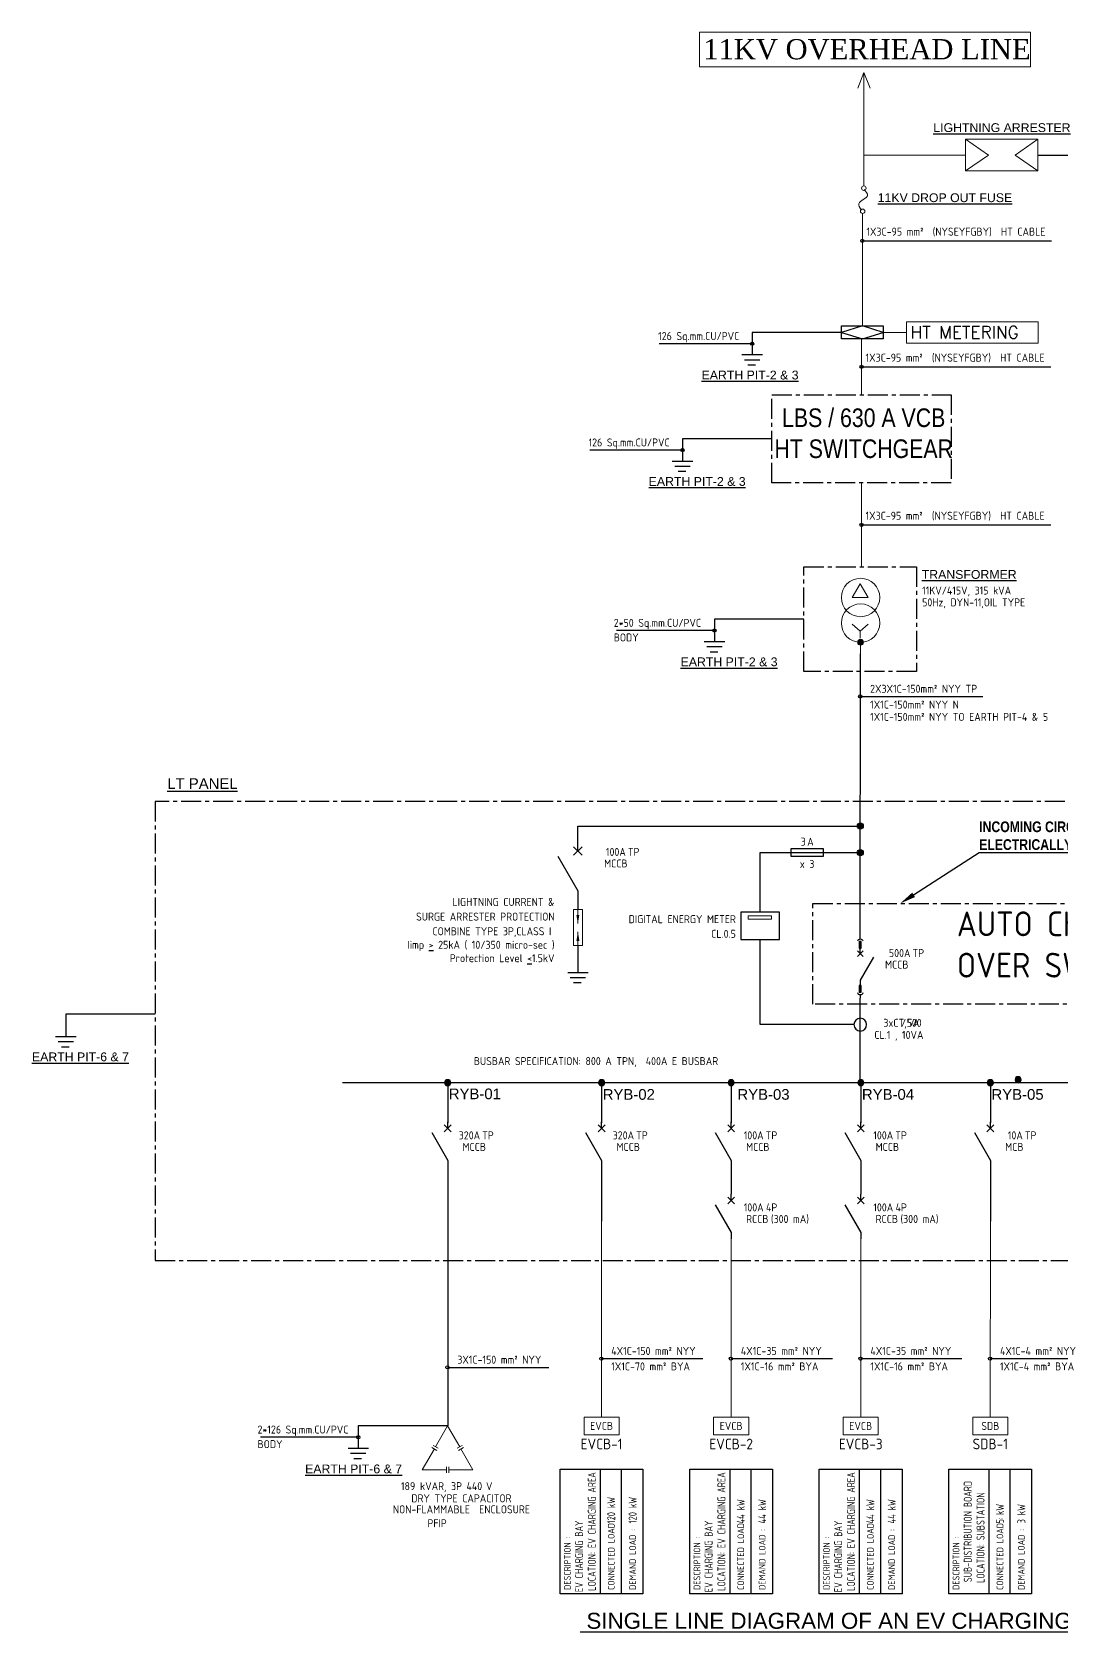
# Model space of a CAD drawing. Header units: inches. Extents: x 121309 to 122980, y -68962 to -67462.
# Drawn here: x 121309 to 122274, y -68962 to -67462 of the extents above; entities that cross this region are included whole.
import ezdxf
from ezdxf import colors
from ezdxf.entities.mleader import LeaderData, LeaderLine
from ezdxf.enums import TextEntityAlignment as Align
from ezdxf.math import Vec2, Vec3

# ---------------------------------------------------------------- set-up
doc = ezdxf.new("R2010")
doc.units = ezdxf.units.IN
doc.header["$MEASUREMENT"] = 0
for name, pattern in [('CENTER', [2, 1.25, -0.25, 0.25, -0.25]), ('DASHED', [0.75, 0.5, -0.25]), ('Hidden', [7.143750000000001, 4.7625, -2.38125])]:
    doc.linetypes.add(name, pattern=pattern)
doc.layers.get('0').update_dxf_attribs({"color": 8, "lineweight": 18})
for name, color, linetype in [('BUSBAR', 5, 'Continuous'), ('Control Device', 2, 'Continuous'), ('Control Line', 1, 'Continuous'), ('E0803_Text Equipment3-2.5_02_CO', 2, 'Continuous'), ('E0804_Text  Equipment4-2.5_03_CO', 3, 'Continuous'), ('E094_Equipment4_03_BB', 3, 'Continuous'), ('E1004_Wire4_02_BB', 2, 'Continuous'), ('GF-WIRING (IDC)', 6, 'CENTER'), ('ME-Text', 3, 'Continuous'), ('ME0803_Text Equipment3-2.5_02_CO', 2, 'Continuous'), ('ME0804_Text  Equipment4-2.5_03_CO', 3, 'Continuous'), ('ME0804_Text Equipment4-2.5_03_CO', 3, 'Continuous'), ('ME0901_Equipment1_07_CO', 7, 'Continuous'), ('ME0903_Equipment3_02_CO', 2, 'Continuous'), ('ME094_Equipment4_03_BB', 3, 'Continuous'), ('ME1001_Piping1_01_BB', 1, 'Continuous'), ('ME1004_Piping4_02_BB', 2, 'Continuous'), ('Power Device', 3, 'Continuous'), ('TEXT', 5, 'Continuous'), ('Text Change', 3, 'Continuous'), ('Text Fix', 2, 'Continuous')]:
    doc.layers.add(name, color=color, linetype=linetype)
doc.layers.add('eM_Elec_Substation Accessories', color=16, linetype='Continuous', lineweight=13)
doc.layers.add('Mortar', color=252, linetype='Continuous', lineweight=18)
doc.styles.add('Arial', font='arial.ttf', dxfattribs={"height": 10})
doc.styles.add('CDW General', font='isocp.shx', dxfattribs={"height": 2})
doc.styles.add('DESIGN', font='romantic.ttf')
doc.styles.add('E0', font='master.shx')
doc.styles.add('E2-5', font='isocp.shx', dxfattribs={"height": 2.5})
doc.styles.add('RomanS', font='romans.shx')
doc.styles.get("Standard").update_dxf_attribs({"font": 'arial.ttf'})
doc.styles.add('TR', font='swisscb.ttf')
doc.dimstyles.new('Wiring', dxfattribs={"dimtxt": 2.5, "dimasz": 2.5, "dimexe": 2.5, "dimexo": 1.25, "dimgap": 0.9, "dimtad": 0, "dimtih": 1, "dimtoh": 1, "dimdec": 0, "dimzin": 0, "dimdsep": 46, "dimtxsty": 'E0', "dimcen": 2.5, "dimclrd": 11, "dimclre": 11, "dimclrt": 11, "dimadec": 0, "dimazin": 0, "dimtfac": 1, "dimtdec": 0, "dimtofl": 0, "dimtmove": 0, "dimatfit": 3, "dimldrblk": 'DOTBLANK', "dimfxl": 1, "dimtolj": 1, "dimtzin": 0, "dimlwd": 25, "dimlwe": 25, "dimarcsym": 0})

# ---------------------------------------------------------------- blocks, each defined once
blk = doc.blocks.new('PW01')
for p, q in [((0, -2), (0, 0)), ((5.000000000000028, -3.339745962155604), (0, -12)), ((0, -12), (0, -14))]:
    blk.add_line(p, q)
at = {"color": 11}
for p, q in [((1.060660171779801, -3.06066017177983), (-1.06066017177983, -0.9393398282201701)), ((-1.060660171779801, -3.06066017177983), (1.06066017177983, -0.9393398282201701))]:
    blk.add_line(p, q, dxfattribs=at)
blk = doc.blocks.new('ct00')
blk.add_hatch(color=256).paths.add_polyline_path([(0.7499999999999999, -2.775557561562891e-17, 1), (-0.75, 0, 1)])
blk.add_circle((0, 0), 0.75)
blk = doc.blocks.new('CT12')
for p, q in [((-4, 0), (4, 0)), ((-3, -2), (3, -2)), ((-1.322715138842568, -4), (1.677284861157432, -4))]:
    blk.add_line(p, q)
blk = doc.blocks.new('ct05')
at = {"color": 11}
blk.add_line((2, -2), (2.5, -2), dxfattribs=at)
blk.add_circle((0, -2), 2)
blk = doc.blocks.new('PW00')
for points in [[(-0.375, 0), (0.375, 0), (0.375, 2.5), (-0.375, 2.5)], [(-0.375, -16.5), (0.375, -16.5), (0.375, -14), (-0.375, -14)]]:
    blk.add_hatch(color=256).paths.add_polyline_path(points)
at = {"color": 11}
for p, q in [((0, 3.5), (0, 4.708253317507285)), ((0, -17.5), (0, -18.70825331750729))]:
    blk.add_line(p, q, dxfattribs=at)
for points in [[(-0.375, 2.5), (0.375, 2.5), (0.375, 0), (-0.375, 0)], [(-0.375, -14), (0.375, -14), (0.375, -16.5), (-0.375, -16.5)]]:
    blk.add_lwpolyline(points, close=True)
for centre, start, end in [((0, 2.526603900585826), 12.60721606546696, 167.392783934533), ((0, -16.52660390058583), 192.607216065467, 347.392783934533)]:
    blk.add_arc(centre, 0.9733960994141739, start, end, dxfattribs=at)
blk = doc.blocks.new('AIR')
at = {"layer": 'E094_Equipment4_03_BB', "ltscale": 2, "xscale": 100, "yscale": 100, "zscale": 100}
blk.add_blockref('PW01', (0, 1873.241752947499), dxfattribs=at)
at = {"layer": 'Power Device', "ltscale": 2, "xscale": -100, "yscale": 100, "zscale": 100}
blk.add_blockref('PW00', (0, 1870.825331750726), dxfattribs=at)
blk = doc.blocks.new('CT01')
at = {"color": 11}
blk.add_line((0, 0), (12, 0), dxfattribs=at)
blk.add_lwpolyline([(1, 1.25), (11, 1.25), (11, -1.25), (1, -1.25)], close=True)
blk = doc.blocks.new('_DotBlank')
at = {"color": 0, "linetype": 'ByBlock', "lineweight": -2}
blk.add_line((-0.5, 0), (-1, 0), dxfattribs=at)
blk.add_circle((0, 0), 0.5, dxfattribs=at)
blk = doc.blocks.new('CAP')
at = {"color": 3}
for p, q in [((0, 0), (-942.7171994220116, -1632.834086568021)), ((0, 0), (942.7171994220116, -1632.834086568055)), ((-1038.986880160286, -1799.578064835017), (-1981.704079582356, -3432.412151403143)), ((1038.986880160228, -1799.57806483505), (1981.704079582356, -3432.412151403143)), ((-96.26968073815806, -3432.412151403143), (-1981.704079582356, -3432.412151403143)), ((1981.704079582356, -3432.412151403143), (96.26968073821627, -3432.412151403143))]:
    blk.add_line(p, q, dxfattribs=at)
at = {"color": 7}
for p, q in [((-838.7711869918858, -1915.172649181797), (-1239.202573328686, -1683.983480488299)), ((-742.5015062536695, -1748.428670914785), (-1142.93289259047, -1517.239502221288)), ((742.5015062536695, -1748.428670914785), (1142.93289259047, -1517.239502221288)), ((838.7711869918858, -1915.172649181797), (1239.202573328686, -1683.983480488299)), ((-96.26968073821627, -3663.60132009667), (-96.26968073821627, -3201.222982709616)), ((96.26968073821627, -3663.60132009667), (96.26968073821627, -3201.222982709616))]:
    blk.add_line(p, q, dxfattribs=at)

msp = doc.modelspace()

# ---------------------------------------------------------------- hatches: boundary and pattern name
h = msp.add_hatch(color=1)
edge = h.paths.add_edge_path()
edge.add_arc((122086.3258224683, -68034.22284139336), 2.70152600995516, 0, 360)

# ---------------------------------------------------------------- linework, layer by layer
at = {"color": 3}
for p, q in [((122089.4232384061, -67500.2185666424), (122083.764959491, -67514.93242291658)), ((122089.4232384061, -67500.2185666424), (122095.3364197891, -67514.93242291658)), ((122089.4232384061, -67606.44098720394), (122089.4232384061, -67500.2185666424)), ((122087.2499277104, -67884.80984208266), (122087.2499277104, -67963.58320213773)), ((121817.0010696187, -68284.76544315415), (121817.0010696187, -68318.51544315415)), ((121825.4385696187, -68284.76544315415), (121817.0010696187, -68284.76544315415)), ((121825.4385696187, -68318.51544315415), (121825.4385696187, -68284.76544315415)), ((121817.0010696187, -68318.51544315415), (121825.4385696187, -68318.51544315415))]:
    msp.add_line(p, q, dxfattribs=at)
at = {"color": 7}
for p, q in [((122078.5648175037, -68017.32699643627), (122086.0387028956, -68023.79957105072)), ((122093.5125882876, -68017.32699643627), (122086.0387028956, -68023.79957105072)), ((122086.0387028956, -68023.79957105072), (122086.0387028956, -68030.27214566515))]:
    msp.add_line(p, q, dxfattribs=at)
at = {"color": 1}
for p, q in [((121821.2198196187, -68284.76544315415), (121821.2198196187, -68297.8625315114)), ((121821.2198196187, -68321.89044315415), (121821.2198196187, -68305.66939320075))]:
    msp.add_line(p, q, dxfattribs=at)
msp.add_line((121830.219819618, -68343.93153309732), (121812.2198196193, -68343.93153309732))
at = {"color": 3}
for points in [[(122088.0283645649, -67632.29630958303), (122088.0283643868, -67737.64562510327)], [(122087.2499277104, -67749.86139119105), (122087.2499277104, -67802.17154754164)], [(122086.3258224683, -68044.9765898024), (122086.3258224683, -68034.22284139336)], [(121843.4315057762, -68760.46453286464), (121843.4702123005, -68576.95040963545)], [(122208.0605604132, -68760.46453286463), (122208.0992669375, -68576.95040963544)], [(121964.9745239885, -68760.46453286464), (121965.0132359192, -68593.35567174265)], [(122086.503735148, -68760.46453286463), (122086.5424416723, -68593.38130450089)]]:
    msp.add_lwpolyline(points, dxfattribs=at)
at = {"color": 1, "linetype": 'Continuous', "lineweight": 25, "ltscale": 2, "flags": 128}
msp.add_lwpolyline([(122088.0283643868, -67737.64562510327), (122068.4801341813, -67743.75350814716), (122088.0283643868, -67749.86139119105), (122107.5765945924, -67743.75350814716), (122088.0283643868, -67737.64562510327)], dxfattribs=at)
at = {"color": 7}
msp.add_lwpolyline([(122093.5125882876, -67992.34793429037), (122078.5648175037, -67992.34793429037), (122086.0387028956, -67979.4027850615)], close=True, dxfattribs=at)
msp.add_lwpolyline([(122002.9589225732, -68290.5687955168), (121980.8082567677, -68290.5687955168), (121980.8082567677, -68293.86898612134), (122002.9589225732, -68293.86898612134)], close=True)
at = {"color": 3}
for points in [[(121859.8851960953, -68760.46453286464), (121826.9778154571, -68760.46453286464), (121826.9778154571, -68777.01757876293), (121859.8851960953, -68777.01757876293)], [(121981.4282089006, -68760.49016853503), (121948.5208282624, -68760.49016853503), (121948.5208282624, -68777.04321443332), (121981.4282089006, -68777.04321443332)], [(122224.4866366266, -68760.46453286463), (122191.5792559884, -68760.46453286463), (122191.5792559884, -68777.01757876291), (122224.4866366266, -68777.01757876291)], [(122102.9574146536, -68760.51580129327), (122070.0500340155, -68760.51580129327), (122070.0500340155, -68777.06884719155), (122102.9574146536, -68777.06884719155)]]:
    msp.add_lwpolyline(points, close=True, dxfattribs=at)
for centre in [(122086.3258224683, -67992.22284139336), (122086.3258224683, -68016.22284139336)]:
    msp.add_circle(centre, 18, dxfattribs=at)
at = {"color": 1}
msp.add_circle((122086.3258224683, -68034.22284139336), 2.70152600995516, dxfattribs=at)
for points in [[(121822.5796783474, -68289.70337913919), (121821.1734283474, -68298.14087913919), (121819.7671783474, -68289.70337913919)], [(121822.6260696187, -68314.10689320075), (121821.2198196187, -68305.66939320075), (121819.8135696187, -68314.10689320075)]]:
    msp.add_solid(points, dxfattribs=at)
at = {"layer": 'BUSBAR'}
for p, q in [((122086.0387028956, -68309.21208609312), (122086.3258224683, -68044.9765898024)), ((122086.0387028956, -68444.16962083027), (122086.0387028956, -68367.7533526806)), ((122927.5396317715, -68446.9820723473), (121600.3841758758, -68446.98207234748)), ((121699.0610673516, -68446.9820723474), (121699.0610673516, -68484.4820723474)), ((121843.4702123005, -68446.9820723474), (121843.4702123005, -68484.4820723474)), ((121965.0132305128, -68446.9820723474), (121965.0132305128, -68484.4820723474)), ((122086.5562487251, -68446.9820723474), (122086.5562487251, -68484.4820723474)), ((122208.0992669375, -68446.9820723474), (122208.0992669375, -68484.4820723474))]:
    msp.add_line(p, q, dxfattribs=at)
at = {"layer": 'Control Device', "color": 3}
msp.add_lwpolyline([(122010.4110831068, -68287.09162093599), (121974.1927671449, -68287.09162093599), (121974.1927671449, -68312.82448381704), (122010.4110831068, -68312.82448381704)], close=True, dxfattribs=at)
at = {"layer": 'E094_Equipment4_03_BB', "ltscale": 2}
msp.add_lwpolyline([(121821.2198196187, -68222.29322710712), (121821.2198196184, -68206.48894751287), (122086.0387028956, -68206.48894751287)], dxfattribs=at)
at = {"layer": 'E094_Equipment4_03_BB'}
for points in [[(121882.2233624731, -68926.17434855775), (121804.5588683337, -68926.17434855775), (121804.5588683337, -68809.22718808718), (121882.2233624731, -68809.22718808718)], [(122003.7663752784, -68926.19998422814), (121926.1018811389, -68926.19998422814), (121926.1018811389, -68809.25282375758), (122003.7663752784, -68809.25282375758)], [(122125.2955810315, -68926.22561698637), (122047.631086892, -68926.22561698637), (122047.631086892, -68809.2784565158), (122125.2955810315, -68809.2784565158)], [(122246.8248030044, -68926.17434855773), (122169.1603088649, -68926.17434855773), (122169.1603088649, -68809.22718808717), (122246.8248030044, -68809.22718808717)]]:
    msp.add_lwpolyline(points, close=True, dxfattribs=at)
at = {"layer": 'E1004_Wire4_02_BB', "color": 3}
for points in [[(121821.2198196187, -68274.79322710712), (121821.2198196187, -68284.76544315415)], [(121821.2198196187, -68318.51544315415), (121821.2198196187, -68343.93153309732)]]:
    msp.add_lwpolyline(points, dxfattribs=at)
at = {"layer": 'eM_Elec_Substation Accessories', "color": 1, "lineweight": 15}
for p, q in [((122184.911250149, -67562.7426660514), (122206.4522564578, -67577.53445240678)), ((122252.7628985242, -67562.7426660514), (122231.2218922154, -67577.53445240678)), ((122184.911250149, -67577.53445240678), (122089.4232384061, -67577.53445240678)), ((122206.4522564578, -67577.53445240678), (122184.911250149, -67592.32623876215)), ((122231.2218922154, -67577.53445240678), (122252.7628985242, -67592.32623876215))]:
    msp.add_line(p, q, dxfattribs=at)
at = {"layer": 'eM_Elec_Substation Accessories'}
msp.add_line((122107.5765945924, -67743.75350814716), (122129.3832570389, -67743.75350814716), dxfattribs=at)
for points in [[(121935.2840511471, -67494.81599203474), (121935.2840511471, -67462.18748619145), (122245.7822087129, -67462.18748619145), (122245.7822087129, -67494.81599203474)], [(122129.3832570389, -67753.76016404387), (122129.3832570389, -67733.74685225045), (122252.776479055, -67733.74685225045), (122252.776479055, -67753.76016404387)]]:
    msp.add_lwpolyline(points, close=True, dxfattribs=at)
at = {"layer": 'eM_Elec_Substation Accessories', "color": 1, "lineweight": 15}
msp.add_lwpolyline([(122184.911250149, -67562.7426660514), (122252.7628985242, -67562.7426660514), (122252.7628985242, -67592.32623876215), (122184.911250149, -67592.32623876215)], close=True, dxfattribs=at)
for centre in [(122089.4232384061, -67608.54113299659), (122088.3014292696, -67630.21399163961)]:
    msp.add_circle(centre, 2.100145792639823, dxfattribs=at)
msp.add_spline([(122086.804592239, -67628.74086868536), (122084.7547182509, -67623.23096887144), (122092.8547182561, -67615.43096887), (122089.6231992238, -67609.81199262949)], degree=3, dxfattribs=at)
at = {"layer": 'GF-WIRING (IDC)', "color": 6, "ltscale": 15}
for points in [[(122003.187342437, -67802.17154754164), (122171.3125129837, -67802.17154754164), (122171.3125129837, -67884.80984208266), (122003.187342437, -67884.80984208266)], [(122033.1420913202, -67963.58320213773), (122138.935314471, -67963.58320213773), (122138.935314471, -68061.59871792434), (122033.1420913202, -68061.59871792434)], [(122967.9797692756, -68183.43567140363), (121424.7452467425, -68183.43567140354), (121424.7452467425, -68613.5623317503), (122967.9797692756, -68613.5623317503)], [(122041.5171230181, -68279.05405752728), (122542.4494282225, -68279.05405752728), (122542.4494282225, -68373.39704179508), (122041.5171230181, -68373.39704179508)]]:
    msp.add_lwpolyline(points, close=True, dxfattribs=at)
at = {"layer": 'ME-Text', "color": 1, "ltscale": 0.05}
for p, q in [((121842.1136997135, -68809.22718808718), (121842.1136997135, -68926.17434855775)), ((121862.1685310933, -68926.17434855775), (121862.1685310933, -68809.22718808718)), ((121963.6567125188, -68809.25282375758), (121963.6567125188, -68926.19998422814)), ((121983.7115438986, -68926.19998422814), (121983.7115438986, -68809.25282375758)), ((122085.1859182718, -68809.2784565158), (122085.1859182718, -68926.22561698637)), ((122105.2407496516, -68926.22561698637), (122105.2407496516, -68809.2784565158)), ((122206.7151402448, -68809.22718808717), (122206.7151402448, -68926.17434855773)), ((122226.7699716246, -68926.17434855773), (122226.7699716246, -68809.22718808717))]:
    msp.add_line(p, q, dxfattribs=at)
at = {"layer": 'ME0901_Equipment1_07_CO', "color": 3}
for p, q in [((121984.6407301482, -67743.75350814716), (121984.6407301482, -67764.93507717403)), ((121919.347938404, -67843.49069481215), (121919.347938404, -67864.67226383902)), ((121949.3026872871, -68012.59096003103), (121949.3026872871, -68033.7725290579)), ((121340.9058427094, -68382.81950120293), (121340.9058427094, -68404.0010702298)), ((121615.1977568202, -68768.70573166669), (121615.1977568202, -68789.88730069356))]:
    msp.add_line(p, q, dxfattribs=at)
for points in [[(122252.7628985242, -67577.53445240678), (122336.6023025573, -67577.53445240678)], [(122068.4801341813, -67743.75350814716), (121984.6407301482, -67743.75350814716)], [(122003.187342437, -67843.49069481215), (121919.347938404, -67843.49069481215)], [(122033.1420913202, -68012.59096003103), (121949.3026872871, -68012.59096003103)], [(121424.7452467425, -68382.81950120293), (121340.9058427094, -68382.81950120293)], [(121699.0371608533, -68768.70573166669), (121615.1977568202, -68768.70573166669)]]:
    msp.add_lwpolyline(points, dxfattribs=at)
at = {"layer": 'ME1001_Piping1_01_BB', "ltscale": 10}
for points in [[(121992.3019251258, -68287.09162093599), (121992.3019251258, -68231.39689424279), (122086.038702896, -68231.39689424279)], [(121992.3019251258, -68392.594863949), (121992.3019251258, -68312.82448381704)], [(122078.5387028956, -68392.594863949), (121992.3019251258, -68392.594863949)]]:
    msp.add_lwpolyline(points, dxfattribs=at)
at = {"layer": 'ME1004_Piping4_02_BB', "color": 3, "linetype": 'Hidden', "ltscale": 1000}
msp.add_line((121699.0610673516, -68525.81219936634), (121699.0610673515, -68768.66432439702), dxfattribs=at)
at = {"layer": 'ME1004_Piping4_02_BB', "color": 3}
for points in [[(121843.4702123005, -68525.81219936634), (121843.4702123005, -68576.95040963545)], [(121965.0132305128, -68525.81219936634), (121965.0132305128, -68551.38130450089)], [(122086.5424416723, -68525.81219936632), (122086.5424416723, -68551.38130450089)], [(122208.0992669375, -68525.81219936632), (122208.0992669375, -68576.95040963544)]]:
    msp.add_lwpolyline(points, dxfattribs=at)
at = {"layer": 'TEXT', "color": 3}
msp.add_lwpolyline([(122068.4801341813, -67737.64562510327), (122107.5765945924, -67737.64562510327), (122107.5765945924, -67749.86139119105), (122068.4801341813, -67749.86139119105)], close=True, dxfattribs=at)

# ---------------------------------------------------------------- block references
for name, p, xscale, yscale, zscale in [('AIR', (122086.0387028956, -68367.7533526806), 0.02499999999997726, 0.02499999999997726, 0.02499999999997726), ('CAP', (121699.0371608533, -68768.70573166669), 0.01200000000000756, 0.01200000000000756, 0.01200000000000756)]:
    msp.add_blockref(name, p, dxfattribs=dict(xscale=xscale, yscale=yscale, zscale=zscale))
at = {"layer": 'BUSBAR', "xscale": -3.75, "yscale": 3.75, "zscale": 3.75}
for p in [(121699.0610673516, -68446.9820723474), (121843.4702123005, -68446.9820723474), (121965.0132305128, -68446.9820723474), (122086.5562487251, -68446.9820723474), (122208.0992669375, -68446.9820723474), (122234.1049023307, -68444.16962083039)]:
    msp.add_blockref('ct00', p, dxfattribs=at)
at = {"layer": 'Control Device', "xscale": -3, "yscale": 3, "zscale": 3}
msp.add_blockref('ct05', (122086.0387028956, -68386.594863949), dxfattribs=at)
at = {"layer": 'Control Line', "xscale": 3.75, "yscale": 3.75, "zscale": 3.75}
for p in [(122086.0387028956, -68206.48894751284), (122086.038702896, -68206.48894751287), (122086.0387028956, -68231.39689424277), (122086.038702896, -68231.39689424279)]:
    msp.add_blockref('ct00', p, dxfattribs=at)
at = {"layer": 'E094_Equipment4_03_BB', "xscale": -3.75, "yscale": 3.75, "zscale": 3.75}
msp.add_blockref('PW01', (121821.2198196187, -68222.29322710712), dxfattribs=at)
at = {"layer": 'ME0901_Equipment1_07_CO', "xscale": -2.399999999999984}
for p, yscale, zscale in [((121984.6407301482, -67764.93507717403), 2.399999999999984, 2.399999999999984), ((121919.347938404, -67864.67226383902), 2.399999999999984, 2.399999999999984), ((121949.3026872871, -68033.7725290579), 2.399999999999984, 2.399999999999984), ((121821.2198196187, -68343.93153309732), 2.399999999999478, 2.4), ((121340.9058427094, -68404.0010702298), 2.399999999999984, 2.399999999999984), ((121615.1977568202, -68789.88730069356), 2.399999999999984, 2.399999999999984)]:
    msp.add_blockref('CT12', p, dxfattribs=dict(at, yscale=yscale, zscale=zscale))
at = {"layer": 'ME0903_Equipment3_02_CO', "xscale": 3, "yscale": 3, "zscale": 3}
msp.add_blockref('CT01', (122018.2152949495, -68231.39689424279), dxfattribs=at)
at = {"layer": 'ME094_Equipment4_03_BB', "xscale": -3, "yscale": 3, "zscale": 3}
for p in [(121699.0610673516, -68483.81219936634), (121843.4702123005, -68483.81219936634), (121965.0132305128, -68483.81219936634), (122086.5424416723, -68483.81219936632), (122208.0992669375, -68483.81219936632), (121965.0132359192, -68551.35567174265), (122086.5424416723, -68551.38130450089)]:
    msp.add_blockref('PW01', p, dxfattribs=at)

# ---------------------------------------------------------------- texts
at = {"color": 7, "style": 'CDW General'}
for s, p in [('EVCB', (121843.4315057762, -68768.74105581379)), ('EVCB', (121964.9745185815, -68768.76669148418)), ('EVCB', (122086.5037243346, -68768.79232424241)), ('SDB', (122208.0329463075, -68768.74105581378))]:
    msp.add_text(s, height=7.5, dxfattribs=at).set_placement(p, align=Align.MIDDLE_CENTER)
at = {"layer": 'E0803_Text Equipment3-2.5_02_CO', "color": 3, "style": 'CDW General'}
for s, p in [('1X3C-95 mm²  (NYSEYFGBY)  HT CABLE', (122091.7843659891, -67653.07005032817)), ('126 Sq.mm.CU/PVC', (121896.5189169719, -67750.9135311927)), ('1X3C-95 mm²  (NYSEYFGBY)  HT CABLE', (122091.0059291779, -67771.16755818104)), ('126 Sq.mm.CU/PVC', (121831.2261252276, -67850.65071785769)), ('1X3C-95 mm²  (NYSEYFGBY)  HT CABLE', (122091.0059291779, -67919.34761092489)), ('2*50 Sq.mm.CU/PVC', (121854.8466140728, -68019.75098307656)), ('BODY', (121854.8466140728, -68033.4407148492)), ('2X3X1C-150mm² NYY TP ', (122095.3039292957, -68081.54505426016)), ('1X1C-150mm² NYY N ', (122095.3039292957, -68096.36492591382)), ('1X1C-150mm² NYY TO EARTH PIT-4 & 5 ', (122095.3039292957, -68107.86324675487)), ('4X1C-150 mm² NYY ', (121852.4736295683, -68702.20345479136)), ('4X1C-35 mm² NYY ', (121974.0166477807, -68702.20345479136)), ('4X1C-35 mm² NYY ', (122095.5458589402, -68702.20345479135)), ('4X1C-4 mm² NYY ', (122217.1026842053, -68702.20345479135)), ('3X1C-150 mm² NYY ', (121708.1031911437, -68710.40324632374)), ('1X1C-70 mm² BYA ', (121852.4736295683, -68716.68576044624)), ('1X1C-16 mm² BYA ', (121974.0166477807, -68716.68576044624)), ('1X1C-16 mm² BYA ', (122095.5458589402, -68716.68576044623)), ('1X1C-4 mm² BYA ', (122217.1026842053, -68716.68576044623)), ('2*126 Sq.mm.CU/PVC', (121520.7416836059, -68775.86575471223)), ('BODY', (121520.7416836059, -68789.55548648487))]:
    msp.add_text(s, height=7.5, dxfattribs=at).set_placement(p)
for s, p in [('LIGHTNING CURRENT &', (121799.3118469924, -68281.36439594589)), ('SURGE ARRESTER PROTECTION', (121799.3118469924, -68295.11205691908)), ('DIGITAL ENERGY METER', (121969.4051802802, -68297.48070505043)), (' COMBINE TYPE 3P,CLASS I', (121796.3198506154, -68308.82967155831)), ('CL.0.5', (121969.4051802802, -68311.22836602363)), ('Iimp %%U>%%U 25kA ( 10/350 micro-sec )', (121799.3118469924, -68321.50135768612)), ('Protection Level %%U<%%U1.5kV', (121799.3118469924, -68334.04895212615)), ('BUSBAR SPECIFICATION: 800 A TPN,  400A E BUSBAR ', (121957.097727457, -68430.52781103284))]:
    msp.add_text(s, height=7.5, dxfattribs=at).set_placement(p, align=Align.RIGHT)
at = {"layer": 'E0803_Text Equipment3-2.5_02_CO', "color": 1, "style": 'Arial'}
for s, p in [('RYB-01', (121700.0927528254, -68462.48140258959)), ('RYB-02', (121844.5018977743, -68462.99448554708)), ('RYB-03', (121970.8402998745, -68462.99448554708)), ('RYB-04', (122087.6209623623, -68462.99448554714)), ('RYB-05', (122209.1309524112, -68462.99448554708))]:
    msp.add_text(s, height=10, dxfattribs=at).set_placement(p)
at = {"layer": 'E0804_Text  Equipment4-2.5_03_CO', "color": 3, "style": 'E2-5'}
for s, p in [('11KV/415V, 315 kVA ', (122144.1100723235, -67989.45186935973)), ('50Hz, DYN-11,OIL TYPE', (122144.1100723235, -68000.53196116684))]:
    msp.add_text(s, height=7.5, dxfattribs=at).set_placement(p)
at = {"layer": 'eM_Elec_Substation Accessories', "lineweight": 25, "style": 'DESIGN'}
msp.add_text('11KV OVERHEAD LINE', height=18.96223345087824, dxfattribs=at).set_placement((121938.8072116818, -67487.78650135014))
at = {"layer": 'eM_Elec_Substation Accessories', "color": 5, "linetype": 'DASHED', "ltscale": 4, "style": 'RomanS'}
msp.add_text('HT METERING', height=11.61976786699566, dxfattribs=at).set_placement((122133.1569588671, -67749.43353887094))
at = {"layer": 'eM_Elec_Substation Accessories', "color": 3, "ltscale": 4, "insert": (122004.5673197632, -67815.00511835482), "char_height": 17.4296518004935, "width": 169.4154316246917, "attachment_point": 1, "style": 'RomanS'}
msp.add_mtext('\\pxqc;{\\fArial Narrow|b0|i0|c0|p34;LBS / 630 A VCB \\PHT SWITCHGEAR}', dxfattribs=at)
at = {"layer": 'eM_Elec_Substation Accessories', "color": 3, "ltscale": 4, "insert": (122176.6826044238, -68286.48360624009), "char_height": 23.24, "attachment_point": 1, "style": 'RomanS'}
msp.add_mtext('{\\Fisocp|c0;AUTO CHANGE \\POVER SWITCH (ATS)}', dxfattribs=at)
at = {"layer": 'ME-Text', "ltscale": 0.05, "style": 'CDW General', "width": 0.85}
for s, p in [('LOCATION: EV CHARGING AREA', (121834.2984501256, -68867.70076832247)), ('LOCATION: EV CHARGING AREA', (121955.8414629308, -68867.72640399286)), ('LOCATION: EV CHARGING AREA', (122077.3706686839, -68867.75203675109)), ('SUB-DISTRIBUTION BOARD', (122186.8850619308, -68867.70076832245)), ('LOCATION: SUBSTATION', (122198.8998906568, -68873.53176016445)), ('EV CHARGING BAY', (121822.2836213996, -68890.93217227932)), ('EV CHARGING BAY', (121943.8266342048, -68890.95780794972)), ('EV CHARGING BAY', (122065.3558399579, -68890.98344070795))]:
    msp.add_text(s, height=7.5, rotation=90, dxfattribs=at).set_placement(p, align=Align.MIDDLE_CENTER)
for s, p in [('120 kW', (121852.4629035336, -68860.11397900025)), ('120 kW', (121872.5177349134, -68860.11397900025)), ('44 kW', (121974.0059163389, -68860.13961467064)), ('44 kW', (121994.0607477187, -68860.13961467064)), ('44 kW', (122095.5351220919, -68860.16524742887)), ('44 kW', (122115.5899534717, -68860.16524742887)), ('5 kW', (122217.0643440649, -68860.11397900023)), ('3 kW', (122237.1191754447, -68860.11397900023))]:
    msp.add_text(s, height=7.5, rotation=90, dxfattribs=at).set_placement(p, align=Align.MIDDLE_LEFT)
at = {"layer": 'ME-Text', "color": 7, "ltscale": 0.05, "style": 'CDW General', "width": 0.85}
for s, p in [('CONNECTED LOAD :', (121852.4516242501, -68922.45556918593)), ('DEMAND LOAD :', (121872.5064556299, -68922.45556918593)), ('CONNECTED LOAD :', (121973.9946370553, -68922.48120485632)), ('DEMAND LOAD :', (121994.0494684352, -68922.48120485632)), ('CONNECTED LOAD :', (122095.5238428084, -68922.50683761455)), ('DEMAND LOAD :', (122115.5786741882, -68922.50683761455)), ('CONNECTED LOAD :', (122217.0530647813, -68922.45556918591)), ('DEMAND LOAD :', (122237.1078961612, -68922.45556918591)), ('DESCRIPTION :', (121811.3185893198, -68922.45556918593)), ('DESCRIPTION :', (121932.8616021251, -68922.48120485632)), ('DESCRIPTION :', (122054.3908078782, -68922.50683761455)), ('DESCRIPTION :', (122175.9200298511, -68922.45556918591))]:
    msp.add_text(s, height=6.25, rotation=90, dxfattribs=at).set_placement(p, align=Align.MIDDLE_LEFT)
at = {"layer": 'ME0803_Text Equipment3-2.5_02_CO', "style": 'CDW General'}
msp.add_text('A', height=7.5, dxfattribs=at).set_placement((122036.3075403275, -68224.82379872657))
for s, p in [('TP', (121878.9752058701, -68234.43201915073)), ('TP', (122145.9459312395, -68329.23527568585)), ('TP', (121742.2910618307, -68500.09174052376)), ('TP', (121886.7002067796, -68500.09174052376)), ('TP', (122008.243224992, -68500.09174052376)), ('TP', (122129.7724361514, -68500.09174052374)), ('TP', (122251.3292614166, -68500.09174052374)), ('4P', (122008.2432303984, -68567.63521290007)), ('4P', (122129.7724415579, -68567.63521290007))]:
    msp.add_text(s, height=7.5, dxfattribs=at).set_placement(p, align=Align.RIGHT)
msp.add_text('x 3', height=7.5, dxfattribs=at).set_placement((122036.215294951, -68245.73776130483), align=Align.CENTER)
at = {"layer": 'ME0803_Text Equipment3-2.5_02_CO', "color": 7, "style": 'CDW General'}
for s, p in [('189', (121661.9738087212, -68828.9293343661)), ('440', (121724.0709448227, -68828.9293343661))]:
    msp.add_text(s, height=7.5, dxfattribs=at).set_placement(p, align=Align.CENTER)
at = {"layer": 'ME0803_Text Equipment3-2.5_02_CO', "color": 3, "style": 'CDW General'}
for s, p in [('DRY TYPE CAPACITOR', (121711.9736738225, -68840.34104571033)), ('NON-FLAMMABLE  ENCLOSURE', (121711.9736738225, -68850.6703048647)), ('PFIP', (121689.1075470859, -68863.66858228274))]:
    msp.add_text(s, height=7.5, dxfattribs=at).set_placement(p, align=Align.CENTER)
for s, p in [('kVAR, 3P', (121673.1124460172, -68828.9293343661)), ('V', (121735.0066245567, -68828.9293343661))]:
    msp.add_text(s, height=7.5, dxfattribs=at).set_placement(p)
at = {"layer": 'ME0804_Text  Equipment4-2.5_03_CO', "style": 'CDW General'}
for s, p in [('3', (122035.0088086685, -68224.82379872657)), ('100A', (121866.1661060228, -68234.43201915073)), ('500A', (122133.1368313922, -68329.23527568585)), ('320A', (121729.4819619834, -68500.09174052376)), ('320A', (121873.8911069323, -68500.09174052376)), ('100A', (121995.4341251446, -68500.09174052376)), ('100A', (122116.9633363041, -68500.09174052374)), ('10A', (122238.5201615693, -68500.09174052374)), ('100A', (121995.4341305511, -68567.63521290007)), ('100A', (122116.9633417105, -68567.63521290007))]:
    msp.add_text(s, height=7.5, dxfattribs=at).set_placement(p, align=Align.RIGHT)
for s, p in [('MCCB', (121845.8024819583, -68245.28597298838)), ('MCCB ', (122109.2955400205, -68340.0892295235)), ('MCCB', (121712.9998849918, -68510.9456943614)), ('MCCB', (121857.4090299407, -68510.9456943614)), ('MCCB', (121978.9520481531, -68510.9456943614)), ('MCCB', (122100.4812593126, -68510.94569436139)), ('MCB', (122222.0380845777, -68510.94569436139)), ('RCCB', (121978.9520535595, -68578.48916673772)), ('(300 mA)', (122002.237390737, -68578.48916673772)), ('RCCB', (122100.481264719, -68578.48916673772)), ('(300 mA)', (122123.7666018964, -68578.48916673771))]:
    msp.add_text(s, height=7.5, dxfattribs=at).set_placement(p)
at = {"layer": 'ME0804_Text Equipment4-2.5_03_CO', "color": 7}
for s, p in [('%%ULIGHTNING ARRESTER', (122154.5748186296, -67551.82810583997)), ('%%U11KV DROP OUT FUSE', (122102.4382038371, -67617.4961578572)), ('%%UEARTH PIT-2 & 3', (121937.2273991961, -67783.71521359758)), ('%%UEARTH PIT-2 & 3', (121887.6005491117, -67883.45240026257)), ('%%UTRANSFORMER', (122143.7241391016, -67970.60014345651)), ('%%UEARTH PIT-2 & 3', (121917.5552979949, -68052.55266548145)), ('%%UEARTH PIT-6 & 7', (121309.1584534172, -68422.78120665335)), ('%%UEARTH PIT-6 & 7', (121565.3456898099, -68808.99929036119))]:
    msp.add_text(s, height=8.25, dxfattribs=at).set_placement(p, align=Align.MIDDLE_LEFT)
msp.add_text('%%ULT PANEL', height=10, dxfattribs=at).set_placement((121436.0732684511, -68171.6486940824))
at = {"layer": 'ME0804_Text Equipment4-2.5_03_CO', "color": 4, "style": 'CDW General'}
for s, p in [('EVCB-1', (121843.4315057762, -68785.62843499414)), ('EVCB-2', (121964.9745185815, -68785.65407066453)), ('EVCB-3', (122086.5037243346, -68785.67970342276)), ('SDB-1', (122208.0329463075, -68785.62843499413))]:
    msp.add_text(s, height=10, dxfattribs=at).set_placement(p, align=Align.MIDDLE_CENTER)
at = {"layer": 'ME0804_Text Equipment4-2.5_03_CO', "color": 7}
msp.add_text('%%U SINGLE LINE DIAGRAM OF AN EV CHARGING STATION SUBSTATION ', height=15, dxfattribs=at).set_placement((122174.9721201522, -68951.37107931764), align=Align.MIDDLE_CENTER)
at = {"layer": 'Text Change', "style": 'CDW General'}
for s, p in [('3xCT,500', (122143.654136916, -68394.64249299705)), ('5', (122135.0882872063, -68394.64249299705))]:
    msp.add_text(s, height=7.5, dxfattribs=at).set_placement(p, align=Align.RIGHT)
at = {"layer": 'Text Fix', "style": 'CDW General'}
for s, p in [('CL.1 , 10VA', (122099.3005035314, -68405.98459682934)), ('/', (122124.3300286841, -68394.64249299705)), ('A', (122135.3523432862, -68394.64249299705))]:
    msp.add_text(s, height=7.5, dxfattribs=at).set_placement(p)

# ---------------------------------------------------------------- leaders
at = {"layer": 'Mortar', "color": 6}
ml = msp.add_multileader_mtext('Standard', dxfattribs=at)
ml.set_content('INCOMING CIRCUIT BREAKERS ARE \\PELECTRICALLY INTERLOCKED ', color=6, style='TR')
ml.set_leader_properties()
ml.build(insert=Vec2(0, 0))
ml.multileader.update_dxf_attribs({"text_left_attachment_type": 5, "text_right_attachment_type": 5, "dogleg_length": 0.36, "arrow_head_size": 15})
ctx = ml.context
ctx.base_point, ctx.char_height, ctx.arrow_head_size, ctx.landing_gap_size, ctx.plane_origin = Vec3(122197.621721653, -68231.28239971098), 10.00005, 15, 0.009, Vec3(122101.8581748196, -68354.3607821032)
ctx.left_attachment, ctx.right_attachment = 5, 5
notes = []
notes.append((ctx, [(0, (1, 1, 0), (122197.585721653, -68231.28239971098), (1, 0), 0.036, [(0, [(122123.4900549719, -68279.05405752728)], 0, [])])]))
ctx.mtext.insert, ctx.mtext.flow_direction = Vec3(122197.630721653, -68202.13506782787), 5
at = {"layer": 'Text Fix', "color": 1}
for points in [[(122088.0283645649, -67657.91896151348), (122265.4704348284, -67657.91896151348)], [(121984.6407301482, -67754.3442926606), (121897.5924943684, -67754.3442926606)], [(122087.2499277537, -67776.01646936635), (122264.6919980172, -67776.01646936635)], [(121919.347938404, -67854.08147932558), (121832.2997026242, -67854.08147932558)], [(122087.2499277537, -67924.1965221102), (122264.6919980172, -67924.1965221102)], [(121949.3026872871, -68023.18174454446), (121857.4531736372, -68023.18174454446)], [(122086.0387028956, -68084.97581572806), (122201.1274362283, -68084.97581572806)], [(121698.8379647435, -68713.83400779164), (121794.0276057158, -68713.83400779164)], [(121843.2084031682, -68705.63421625926), (121938.3980441405, -68705.63421625926)], [(121964.7514213805, -68705.63421625926), (122059.9410623528, -68705.63421625926)], [(122086.28063254, -68705.63421625925), (122181.4702735123, -68705.63421625925)], [(122207.8374578052, -68705.63421625925), (122303.0270987775, -68705.63421625925)], [(121615.1977568202, -68779.29651618013), (121523.3482431703, -68779.29651618013)]]:
    msp.add_leader(points, dimstyle='Wiring', override={"dimasz": 3, "dimclrd": 1}, dxfattribs=at)
for ctx, leaders in notes:
    for number, flags, end, landing, length, lines in leaders:
        leader = LeaderData()
        leader.index, (leader.has_last_leader_line, leader.has_dogleg_vector, leader.attachment_direction) = number, flags
        leader.last_leader_point, leader.dogleg_vector, leader.dogleg_length = Vec3(end), Vec3(landing), length
        for number, points, colour, breaks in lines:
            line = LeaderLine()
            line.index, line.vertices, line.color, line.breaks = number, Vec3.list(points), colors.encode_raw_color(colour), breaks
            leader.lines.append(line)
        ctx.leaders.append(leader)

doc.saveas('drawing.dxf')
